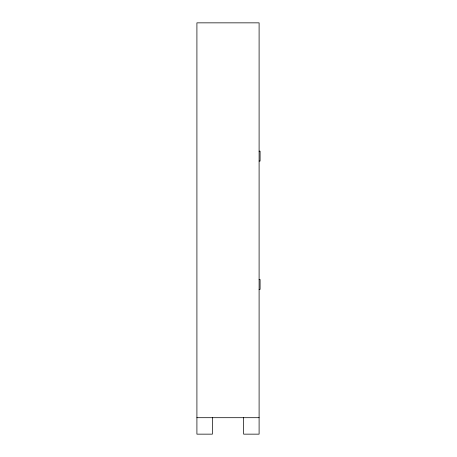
<?xml version="1.0" encoding="UTF-8"?>
<svg xmlns="http://www.w3.org/2000/svg" width="457" height="457" viewBox="0 0 457 457"><rect width="100%" height="100%" fill="white"/><g stroke="black" fill="none" stroke-linecap="round" stroke-linejoin="round"><path stroke-width="0.69" d="M259.102 151.176L260.09 151.176L260.09 161.047L259.102 161.047M259.102 279.501L260.09 279.501L260.09 289.372L259.102 289.372M196.91 417.698L259.102 417.698M243.638 417.698L243.638 434.15L259.102 434.15L259.102 22.85L196.91 22.85L196.91 434.15L212.379 434.15L212.379 417.698"/></g></svg>
